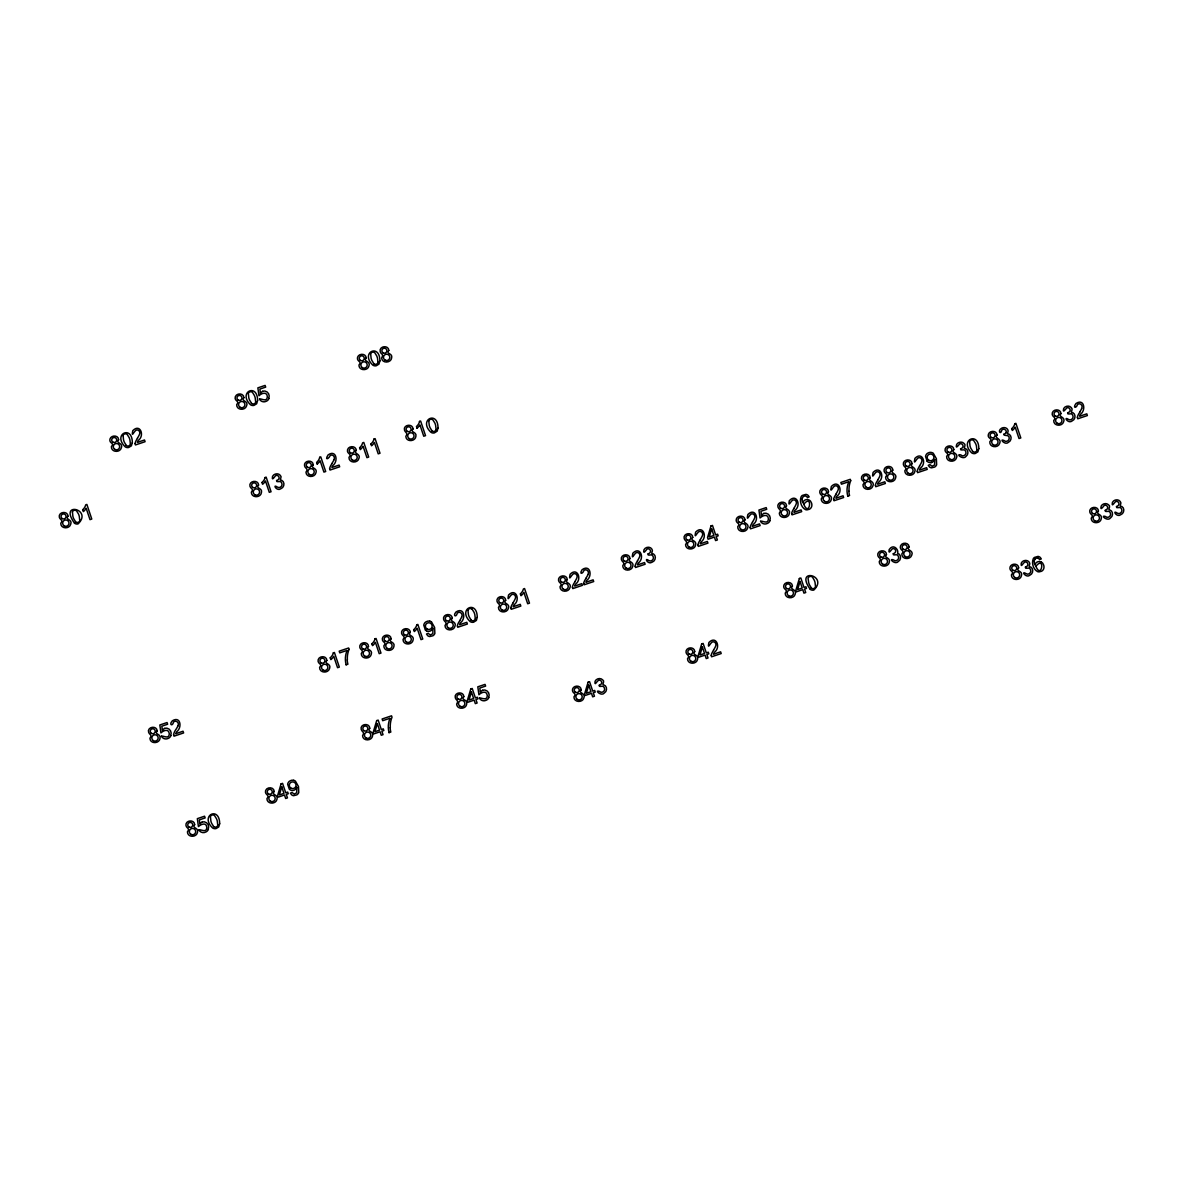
<?xml version="1.0" encoding="UTF-8"?>
<svg xmlns="http://www.w3.org/2000/svg" width="1183" height="1183" viewBox="0 0 1183 1183"><rect width="100%" height="100%" fill="white"/><g stroke="black" fill="none" stroke-linecap="round" stroke-linejoin="round"><path stroke-width="1.5" d="M72.444 512.091L72.902 516.453A27.209 27.209 0 0 0 73.627 518.568L75.623 521.807M123.091 435.655L123.55 440.002A27.209 27.209 0 0 0 124.274 442.117L126.256 445.355M248.356 393.569L248.814 397.917A27.209 27.209 0 0 0 249.539 400.031L251.535 403.27M210.426 816.758L210.885 821.12A27.209 27.209 0 0 0 211.609 823.235L213.605 826.473M370.663 353.939L371.107 358.286A27.209 27.209 0 0 0 371.846 360.401L373.828 363.639M428.793 421.089L429.252 425.436A27.209 27.209 0 0 0 429.976 427.551L431.958 430.789M467.995 610.384L468.438 614.731A27.209 27.209 0 0 0 469.178 616.846L471.159 620.084M969.587 441.717L970.045 446.065A27.179 27.179 0 0 0 970.77 448.18L972.766 451.418M79.749 520.402L79.261 516.217A28.185 28.185 0 0 0 78.536 514.102L76.555 510.864A2.662 2.662 0 0 0 72.296 512.047M130.396 443.965L129.908 439.78A28.185 28.185 0 0 0 129.184 437.666L127.187 434.427A2.662 2.662 0 0 0 122.928 435.595M255.676 401.88L255.173 397.695A28.185 28.185 0 0 0 254.449 395.58L252.467 392.342A2.662 2.662 0 0 0 248.208 393.51M217.746 825.069L217.258 820.884A28.185 28.185 0 0 0 216.519 818.784L214.537 815.545A2.662 2.662 0 0 0 210.278 816.714M377.969 362.249L377.481 358.065A28.185 28.185 0 0 0 376.756 355.95L374.76 352.711A2.662 2.662 0 0 0 370.501 353.88M436.098 429.399L435.61 425.215A28.185 28.185 0 0 0 434.886 423.1L432.889 419.861A2.662 2.662 0 0 0 428.63 421.03M475.3 618.694L474.812 614.509A28.185 28.185 0 0 0 474.087 612.395L472.091 609.156M815.516 586.561L815.028 582.376A28.185 28.185 0 0 0 814.303 580.261L812.47 577.141A2.662 2.662 0 0 0 808.048 578.191L808.669 582.598A27.209 27.209 0 0 0 809.394 584.713L811.375 587.951M976.892 450.028L976.404 445.843A28.17 28.17 0 0 0 975.679 443.729L973.698 440.49A2.662 2.662 0 0 0 969.439 441.658M177.879 725.978C179.772 723.212 176.326 719.589 173.635 721.867C172.541 726.983 168.578 724.676 172.378 720.772C180.674 715.641 182.315 727.722 176.681 731.759A7.438 7.438 0 0 0 175.883 733.623M333.917 459.832C335.528 457.466 333.148 453.828 330.338 455.351C328.356 459.566 324.541 460.379 328.075 454.923C336.238 449.082 338.722 461.414 332.719 465.629A7.438 7.438 0 0 0 331.92 467.492L339.092 465.096L339.669 466.812L330.042 470.05A3.357 3.357 0 0 1 329.835 468.823M461.636 617.068C463.514 614.302 460.083 610.665 457.392 612.942C456.268 618.029 452.35 615.796 456.135 611.862C464.446 606.731 466.072 618.827 460.438 622.85A7.438 7.438 0 0 0 459.64 624.713L466.797 622.317L467.374 624.033L457.762 627.271A3.357 3.357 0 0 1 457.555 626.044M587.951 574.583C589.696 572.054 586.901 568.402 584.091 570.236C582.539 574.509 578.945 574.42 582.11 569.674C590.287 563.833 592.742 576.165 586.753 580.38A7.438 7.438 0 0 0 585.955 582.243L593.127 579.847L593.703 581.563L584.077 584.801A3.357 3.357 0 0 1 583.87 583.574M1081.632 408.579C1083.406 405.976 1080.419 402.309 1077.639 404.305C1076.175 408.86 1072.537 408.017 1075.968 403.521C1084.205 398.035 1086.26 410.264 1080.434 414.361A7.438 7.438 0 0 0 1079.635 416.224L1086.807 413.843L1087.384 415.558L1077.772 418.782A3.357 3.357 0 0 1 1077.55 417.555M1005.816 432.934C1007.679 430.479 1003.657 427.654 1001.809 430.065C1000.744 435.625 997.195 430.538 1001.631 428.202C1003.583 427.107 1006.482 427.433 1007.65 429.518C1009.513 431.78 1005.225 434.368 1009.099 434.235C1012.101 435.98 1011.569 440.889 1008.493 442.279C1005.047 445.858 998.629 437.917 1004.175 440.594C1005.846 442.353 1009.04 440.904 1009.158 438.582C1009.986 433.806 1003.746 436.631 1003.672 434.294M259.683 398.967C261.561 398.449 267.033 402.427 267.373 396.926C267.328 391.129 261.103 393.259 258.973 395.802L257.864 387.847L265.11 385.421L265.687 387.122L259.876 389.074L260.408 393.244M161.642 736.092C163.535 735.693 169.213 739.493 169.332 733.874C168.814 727.929 162.958 730.783 160.932 732.928L159.838 724.972L167.069 722.547L167.646 724.247L161.834 726.199L162.367 730.369A5.102 5.102 0 0 1 164.614 728.58M760.758 521.141C762.636 520.757 768.329 524.542 768.447 518.923C768.107 513.052 762.059 515.818 760.048 517.977L758.939 510.036L766.185 507.596L766.747 509.296L760.95 511.248L761.482 515.433M479.633 697.94C481.466 697.793 487.47 701.179 487.307 695.53C486.716 689.852 480.949 692.602 478.923 694.776L477.814 686.82L485.045 684.395L485.621 686.096L479.81 688.048L480.342 692.218A5.102 5.102 0 0 1 482.605 690.428M199.158 829.771C201.036 829.372 206.714 833.157 206.848 827.538C206.478 821.549 200.415 824.595 198.433 826.592L197.339 818.651L204.57 816.211L205.147 817.926L199.336 819.878L199.868 824.048A5.102 5.102 0 0 1 202.13 822.244M419.462 421.414L420.616 421.03L425.525 435.64L423.736 436.231L419.906 424.86A11.697 11.697 0 0 1 417.022 428.172M319.632 457.289L320.785 456.904L325.695 471.514L323.92 472.106L320.09 460.734A11.697 11.697 0 0 1 317.207 464.047M373.946 439.026L375.1 438.642L380.009 453.252L378.22 453.858L374.39 442.472A11.697 11.697 0 0 1 371.506 445.784L370.959 444.098M265.022 477.533L266.16 477.148L271.07 491.744L269.295 492.335L265.465 480.963A11.697 11.697 0 0 1 262.582 484.276L262.034 482.59M333.266 652.868L334.419 652.484L339.329 667.094L337.554 667.7L333.724 656.314A11.697 11.697 0 0 1 330.841 659.626L330.294 657.94M374.922 638.864L376.076 638.48L380.985 653.09L379.211 653.681L375.381 642.31A11.697 11.697 0 0 1 372.497 645.622L371.95 643.936M416.712 624.816L417.865 624.432L422.775 639.042L420.985 639.633L417.17 628.247A11.697 11.697 0 0 1 414.287 631.559L413.739 629.888M1014.748 423.736L1015.901 423.337L1020.811 437.947L1019.021 438.538L1015.191 427.167A11.697 11.697 0 0 1 1012.308 430.479L1011.761 428.793M346.9 650.473L339.772 652.868L339.196 651.153L348.615 647.988L349.089 649.378M848.551 481.792L841.438 484.187L840.847 482.472L850.266 479.307L850.74 480.697M752.418 526.287L759.545 523.892L760.122 525.607L750.51 528.831A3.357 3.357 0 0 1 750.303 527.603M346.057 664.831L347.906 664.21A19.919 19.919 0 0 1 347.225 659.981M847.723 496.15L849.557 495.529A19.919 19.919 0 0 1 848.876 491.3M175.912 733.637L183.04 731.227L183.616 732.942L174.005 736.181A3.357 3.357 0 0 1 173.797 734.954M389.828 718.303L382.701 720.698L382.124 718.983L391.543 715.819L392.017 717.209A23.941 23.941 0 0 0 390.301 727.811M388.985 732.661L390.834 732.04A19.919 19.919 0 0 1 390.153 727.811M931.775 462.39L930.888 462.612M1041.262 562.102L1039.975 561.644A4.111 4.111 0 0 0 1038.659 561.6L1037.772 561.807A4.51 4.51 0 0 0 1035.983 562.945A4.111 4.111 0 0 0 1035.199 564.084L1034.888 564.927A10.425 10.425 0 0 1 1034.193 561.23M431.529 622.036L434.59 627.389L434.871 633.437A4.732 4.732 0 0 1 432.904 635.774L429.784 636.543A3.771 3.771 0 0 1 427.714 635.685L426.486 634.044L428.157 633.304L430.198 634.946L432.83 633.704L432.963 628.395M810.281 589.341C794.059 567.041 829.106 575.219 813.815 590.066A4.259 4.259 0 0 1 810.251 589.371M74.514 523.182C58.278 500.764 93.398 509.193 78.063 523.906A4.259 4.259 0 0 1 74.499 523.211M927.147 461.266L925.564 456.475A4.628 4.628 0 0 1 925.786 455.529A4.865 4.865 0 0 1 926.466 454.257A4.407 4.407 0 0 1 927.472 453.281L929.143 452.527A4.954 4.954 0 0 1 931.642 452.527A4.865 4.865 0 0 1 933.283 453.252L936.374 458.664L936.64 464.727A4.732 4.732 0 0 1 934.674 467.048L931.553 467.832A3.771 3.771 0 0 1 929.498 466.96L928.271 465.318L929.927 464.594L931.982 466.22L934.6 464.993L934.733 459.669M425.377 629.992L423.78 625.201A4.628 4.628 0 0 1 424.017 624.254A4.865 4.865 0 0 1 424.697 622.983A4.407 4.407 0 0 1 425.703 622.007L427.374 621.252A4.954 4.954 0 0 1 429.873 621.238M934.6 459.315L934.629 459.374A4.392 4.392 0 0 1 933.609 461.193A4.244 4.244 0 0 1 929.217 462.435A4.806 4.806 0 0 1 928.285 462.109A4.392 4.392 0 0 1 927.206 461.296M432.83 628.04L432.845 628.084A4.392 4.392 0 0 1 431.825 629.903A4.244 4.244 0 0 1 430.006 631.116L429.104 631.323A4.155 4.155 0 0 1 427.359 631.19A4.806 4.806 0 0 1 426.501 630.835M296.726 787.153L296.741 787.213A4.392 4.392 0 0 1 295.72 789.031A4.244 4.244 0 0 1 293.887 790.244L293 790.451A4.155 4.155 0 0 1 291.255 790.303A4.806 4.806 0 0 1 290.397 789.963A4.392 4.392 0 0 1 289.317 789.135L287.676 784.329A4.628 4.628 0 0 1 287.898 783.383A4.865 4.865 0 0 1 288.593 782.096A4.407 4.407 0 0 1 289.584 781.135L291.255 780.366A4.954 4.954 0 0 1 293.754 780.366M520.431 593.999L521.023 595.729A11.697 11.697 0 0 0 523.862 592.372L527.692 603.759L529.481 603.153L524.572 588.557L523.418 588.942A9.479 9.479 0 0 1 520.328 593.866M417.067 428.202L416.475 426.486A9.479 9.479 0 0 0 419.566 421.444M359.662 447.899L360.238 449.629A11.697 11.697 0 0 0 363.077 446.272L366.922 457.658L368.697 457.052L363.787 442.442L362.634 442.826A9.479 9.479 0 0 1 359.543 447.766M317.236 464.091L316.66 462.361A9.479 9.479 0 0 0 319.735 457.318M82.736 509.888L83.328 511.618A11.697 11.697 0 0 0 86.167 508.261L89.997 519.648L91.786 519.041L86.877 504.431L85.723 504.83A9.479 9.479 0 0 1 82.633 509.755M296.844 787.508L296.726 792.832L294.094 794.059L292.038 792.433L290.382 793.172L291.609 794.799A3.771 3.771 0 0 0 293.665 795.671L296.785 794.902A4.732 4.732 0 0 0 298.752 792.566L298.486 786.518L295.41 781.15A4.865 4.865 0 0 0 293.724 780.292M1116.397 506.516C1116.057 509.503 1120.819 505.525 1121.602 509.089C1123.022 511.662 1119.65 514.886 1117.24 513.097C1111.857 509.385 1116.678 517.903 1120.73 514.723C1124.146 513.585 1125.018 508.32 1121.824 506.442C1117.802 506.664 1122.549 503.736 1120.227 501.503C1118.379 498.768 1113.75 499.537 1112.419 502.391C1111.428 507.522 1113.735 503.381 1115.687 501.533C1117.772 500.572 1119.99 503.366 1118.541 505.141A3.948 3.948 0 0 1 1116.693 506.428M1105.099 510.302C1104.759 513.274 1109.698 509.326 1110.364 513.038C1111.783 515.862 1107.658 518.982 1105.484 516.498C1099.613 514.561 1107.569 522.073 1110.556 517.888C1113.38 516.084 1113.173 510.982 1109.831 509.962C1107.081 510.435 1111.576 506.087 1108.323 504.623C1106.238 502.745 1102.512 503.588 1101.21 506.013C1099.939 511.056 1102.512 507.596 1104.271 505.378C1106.356 504.283 1108.737 507.093 1107.244 508.941A3.948 3.948 0 0 1 1105.395 510.228M1067.584 412.808C1067.243 415.795 1072.005 411.817 1072.789 415.396C1074.223 417.954 1070.852 421.178 1068.441 419.388C1062.866 415.736 1068.175 424.372 1072.168 420.897C1075.48 419.625 1076.116 414.375 1072.892 412.675C1068.988 413 1073.972 409.658 1071.266 407.603C1069.358 405.148 1065.099 405.873 1063.694 408.505C1062.452 413.666 1064.922 409.865 1066.889 407.824C1068.974 406.863 1071.177 409.658 1069.743 411.447A3.948 3.948 0 0 1 1067.879 412.719M1025.306 567.086C1024.966 570.088 1029.728 566.11 1030.511 569.674C1031.99 572.306 1028.426 575.544 1026.045 573.592C1020.456 570.221 1026.105 578.605 1029.89 575.189C1033.143 573.918 1033.838 568.831 1030.748 567.027C1026.829 567.204 1031.487 564.232 1029.077 561.984C1027.125 559.308 1022.452 560.195 1021.254 563.152C1020.604 568.372 1022.63 563.581 1024.744 562.073C1026.8 561.23 1028.855 564.01 1027.465 565.725A3.948 3.948 0 0 1 1025.602 567.012M960.492 448.815C960.167 451.699 965.077 447.884 965.757 451.551C967.221 454.449 962.858 457.57 960.773 454.893C954.977 453.444 963.361 460.557 966.141 456.239C968.847 454.331 968.448 449.289 965.062 448.431C962.592 448.801 966.822 444.897 963.997 443.403C962.06 441.244 958.141 441.939 956.707 444.35C955.169 449.392 957.846 446.257 959.664 443.891C961.749 442.797 964.13 445.607 962.637 447.455A3.948 3.948 0 0 1 960.788 448.741M893.135 553.733C892.795 556.72 897.557 552.742 898.341 556.321C899.923 559.145 895.753 562.457 893.52 559.914C887.812 557.829 895.265 565.43 898.385 561.452C901.52 559.722 901.269 554.088 897.557 553.304C899.08 550.139 893.579 542.967 889.158 549.607C888.196 554.768 890.518 550.627 892.426 548.749C894.511 547.788 896.729 550.583 895.28 552.372A3.948 3.948 0 0 1 893.431 553.644M647.929 553.91C647.574 556.942 652.173 552.949 653.06 556.365C654.598 558.864 651.404 562.236 648.89 560.579C643.641 556.616 647.752 565.104 652.01 562.221C655.53 561.245 656.639 555.966 653.489 553.925C649.437 553.984 653.726 551.722 651.966 549.237C650.325 546.162 645.327 546.797 643.951 549.799C642.931 554.812 645.341 551.027 647.101 548.986C649.127 547.921 651.478 550.553 650.162 552.431A3.948 3.948 0 0 1 648.225 553.836M599.13 685.253C598.79 688.24 603.552 684.262 604.336 687.841C605.933 690.665 601.748 693.977 599.515 691.434C593.792 689.364 601.275 696.935 604.38 692.972C607.456 691.256 607.293 685.785 603.7 684.853C601.289 685.223 605.445 681.186 602.546 679.752C600.417 677.548 596.217 678.539 595.064 681.319C594.398 686.51 596.454 681.748 598.554 680.24C600.624 679.397 602.679 682.162 601.275 683.892A3.948 3.948 0 0 1 599.426 685.164M276.526 480.505C276.216 483.374 281.125 479.559 281.791 483.226C283.062 485.784 279.735 488.83 277.384 487.085C272.001 483.374 276.807 491.891 280.874 488.712C284.408 487.559 285.177 481.954 281.687 480.298C278.035 480.697 282.9 477.222 280.208 475.285C278.256 472.786 273.85 473.614 272.548 476.379C271.543 481.392 273.953 477.607 275.698 475.566C277.739 474.501 280.075 477.148 278.759 479.026A3.948 3.948 0 0 1 276.822 480.416M1041.321 562.073A4.51 4.51 0 0 1 1042.741 563.241L1043.657 565.075A5.915 5.915 0 0 1 1043.864 568.151L1043.687 568.786A4.451 4.451 0 0 1 1041.395 571.315L1039.132 571.862A4.614 4.614 0 0 1 1037.58 571.626C1033.262 569.437 1031.354 562.901 1033.336 558.583A4.466 4.466 0 0 1 1034.43 557.444L1037.979 556.409A3.889 3.889 0 0 1 1040.345 557.533L1041.291 558.908L1039.561 559.633A3.741 3.741 0 0 0 1038.408 558.302M1034.312 561.23A4.362 4.362 0 0 1 1035.021 559.041M1035.066 559.071A2.632 2.632 0 0 1 1038.378 558.346M177.908 725.992A28.392 28.392 0 0 1 175.883 729.527A13.457 13.457 0 0 0 173.517 734.894M161.391 736.225A5.043 5.043 0 0 0 168.267 738.369A4.909 4.909 0 0 0 170.944 735.545M164.541 728.284A5.205 5.205 0 0 1 170.707 735.442M217.894 825.113A2.765 2.765 0 0 1 213.502 826.592M198.892 829.904A5.043 5.043 0 0 0 205.783 832.033A4.909 4.909 0 0 0 208.445 829.209M202.042 821.963A5.205 5.205 0 0 1 208.223 829.106M389.074 732.647A21.619 21.619 0 0 1 390.02 718.392M479.366 698.074A5.043 5.043 0 0 0 486.257 700.218A4.909 4.909 0 0 0 488.919 697.393M482.516 690.133A5.205 5.205 0 0 1 488.697 697.29M711.382 655.559A3.357 3.357 0 0 0 711.589 656.787L721.201 653.548L720.624 651.833L713.497 654.229A7.438 7.438 0 0 1 714.281 652.365C721.142 647.722 716.366 634.872 708.913 642.473C707.33 650.31 709.874 643.419 712.343 641.925C715.079 640.92 716.928 644.41 715.464 646.569A28.392 28.392 0 0 1 713.467 650.132M711.101 655.486A13.457 13.457 0 0 1 713.645 650.266M815.664 586.605A2.765 2.765 0 0 1 811.287 588.084M1081.661 408.593A28.377 28.377 0 0 1 1079.65 412.142M1077.284 417.495A13.442 13.442 0 0 1 1079.813 412.276M1014.851 423.751A9.464 9.464 0 0 1 1011.657 428.66M1005.831 432.948A3.948 3.948 0 0 1 1003.968 434.22M977.054 450.058A2.765 2.765 0 0 1 972.663 451.536M917.387 471.425A3.357 3.357 0 0 0 917.594 472.653L927.221 469.414L926.644 467.699L919.502 470.109A7.438 7.438 0 0 1 920.285 468.231C927.132 463.588 922.37 450.738 914.917 458.353C913.335 466.191 915.893 459.285 918.363 457.791C921.099 456.786 922.932 460.276 921.468 462.449A28.392 28.392 0 0 1 919.472 465.998M917.106 471.366A13.457 13.457 0 0 1 919.649 466.132M875.553 485.488A3.357 3.357 0 0 0 875.76 486.716L885.372 483.492L884.795 481.777L877.668 484.172A7.438 7.438 0 0 1 878.451 482.309C885.298 477.666 880.536 464.801 873.084 472.416C871.501 480.268 874.045 473.348 876.514 471.854C879.25 470.849 881.098 474.339 879.634 476.512A28.392 28.392 0 0 1 877.638 480.076M875.272 485.429A13.457 13.457 0 0 1 877.816 480.209M849.039 491.3A23.941 23.941 0 0 1 850.695 480.682M847.797 496.135A21.619 21.619 0 0 1 848.743 481.88M833.823 499.522A3.357 3.357 0 0 0 834.03 500.749L843.642 497.525L843.065 495.795L835.937 498.206A7.438 7.438 0 0 1 836.721 496.342C843.583 491.684 838.836 478.819 831.353 486.45C829.771 494.287 832.329 487.381 834.784 485.888C837.534 484.882 839.353 488.372 837.904 490.546A28.392 28.392 0 0 1 835.908 494.095M833.542 499.463A13.457 13.457 0 0 1 836.085 494.228M802.074 499.211A10.425 10.425 0 0 0 802.858 502.879L803.08 502.065A4.111 4.111 0 0 1 803.863 500.927A4.51 4.51 0 0 1 805.653 499.788L806.555 499.581A4.111 4.111 0 0 1 807.856 499.625L809.142 500.084A4.584 4.584 0 0 1 810.592 501.267L811.538 503.056A5.915 5.915 0 0 1 811.76 506.147L811.568 506.782A4.451 4.451 0 0 1 809.276 509.296L807.028 509.858A4.614 4.614 0 0 1 805.46 509.607C801.142 507.418 799.25 500.882 801.231 496.564A4.466 4.466 0 0 1 802.325 495.426L805.86 494.39A3.889 3.889 0 0 1 808.226 495.514L809.172 496.875L807.457 497.614A3.741 3.741 0 0 0 806.288 496.283A2.632 2.632 0 0 0 802.946 497.052A4.362 4.362 0 0 0 802.192 499.211M791.856 513.629A3.357 3.357 0 0 0 792.078 514.856L801.69 511.633L801.113 509.917L793.97 512.313A7.438 7.438 0 0 1 794.754 510.45C801.778 505.703 796.543 492.764 789.283 500.734C788.07 507.818 790.377 501.592 792.832 499.995C795.567 498.989 797.416 502.479 795.937 504.653A28.392 28.392 0 0 1 793.956 508.217M791.59 513.57A13.457 13.457 0 0 1 794.118 508.335M760.506 521.289A5.043 5.043 0 0 0 767.383 523.418A4.909 4.909 0 0 0 770.059 520.594M763.656 513.333A5.205 5.205 0 0 1 769.822 520.49M761.497 515.433A5.102 5.102 0 0 1 763.73 513.629M752.388 526.272A7.438 7.438 0 0 1 753.201 524.424C760.048 519.766 755.286 506.916 747.833 514.531C746.266 522.383 748.809 515.463 751.264 513.969C754 512.964 755.848 516.453 754.384 518.627A28.392 28.392 0 0 1 752.388 522.191M750.022 527.544A13.457 13.457 0 0 1 752.565 522.309M698.103 545.156A3.357 3.357 0 0 0 698.325 546.383L707.937 543.145L707.36 541.43L700.218 543.84A7.438 7.438 0 0 1 701.016 541.962C707.848 537.319 703.116 524.453 695.648 532.084C694.066 539.936 696.61 533.015 699.079 531.522C701.815 530.516 703.648 534.006 702.184 536.18A28.392 28.392 0 0 1 700.203 539.729M697.837 545.097A13.457 13.457 0 0 1 700.366 539.862M635.301 566.273A3.357 3.357 0 0 0 635.522 567.485L645.119 564.261L644.543 562.546L637.415 564.942A7.438 7.438 0 0 1 638.199 563.078C645.046 558.435 640.299 545.585 632.831 553.2C631.249 561.023 633.807 554.132 636.277 552.638C639.012 551.633 640.831 555.123 639.382 557.282A28.377 28.377 0 0 1 637.4 560.846M635.034 566.199A13.442 13.442 0 0 1 637.563 560.979M587.981 574.598A28.392 28.392 0 0 1 585.969 578.147M583.589 583.5A13.457 13.457 0 0 1 586.132 578.28M572.572 587.374A3.357 3.357 0 0 0 572.779 588.602L582.391 585.363L581.814 583.648L574.687 586.043A7.438 7.438 0 0 1 575.47 584.18C582.332 579.537 577.541 566.701 570.102 574.287C568.505 582.095 571.064 575.234 573.533 573.725C576.269 572.735 578.117 576.225 576.653 578.383A28.392 28.392 0 0 1 574.657 581.947M572.291 587.3A13.457 13.457 0 0 1 574.834 582.08M511.012 608.077A3.357 3.357 0 0 0 511.219 609.304L520.831 606.066L520.254 604.35L513.126 606.746A7.438 7.438 0 0 1 513.91 604.883C520.771 600.225 515.965 587.389 508.542 594.99C506.96 602.812 509.503 595.936 511.973 594.428C514.709 593.422 516.557 596.927 515.093 599.086A28.392 28.392 0 0 1 513.097 602.65M510.731 608.003A13.457 13.457 0 0 1 513.274 602.783M475.448 618.739A2.765 2.765 0 0 1 471.056 620.217M467.832 610.324A2.662 2.662 0 0 1 472.091 609.156M461.666 617.082A28.392 28.392 0 0 1 459.64 620.617M457.274 625.984A13.457 13.457 0 0 1 459.817 620.75M429.828 621.164A4.865 4.865 0 0 1 431.499 621.977M426.531 630.835A4.392 4.392 0 0 1 425.436 630.021M416.815 624.846A9.479 9.479 0 0 1 413.621 629.74M375.026 638.894A9.479 9.479 0 0 1 371.832 643.789M347.373 659.981A23.941 23.941 0 0 1 349.044 649.363M346.146 664.802A21.619 21.619 0 0 1 347.092 650.561M333.369 652.898A9.479 9.479 0 0 1 330.175 657.807M265.125 477.562A9.464 9.464 0 0 1 261.931 482.457M333.946 459.862A28.392 28.392 0 0 1 331.935 463.396M329.554 468.764A13.457 13.457 0 0 1 332.098 463.529M374.05 439.056A9.479 9.479 0 0 1 370.856 443.965M436.246 429.429A2.765 2.765 0 0 1 431.869 430.923M378.116 362.279A2.765 2.765 0 0 1 373.724 363.772M259.432 399.1A5.043 5.043 0 0 0 266.308 401.244A4.909 4.909 0 0 0 268.985 398.42M262.582 391.159A5.205 5.205 0 0 1 268.748 398.316M260.423 393.259A5.102 5.102 0 0 1 262.656 391.455M255.824 401.924A2.765 2.765 0 0 1 251.432 403.403M135.261 443.714A3.357 3.357 0 0 0 135.468 444.941L145.08 441.703L144.503 439.987L137.376 442.383A7.438 7.438 0 0 1 138.16 440.52C144.991 435.876 140.274 423.011 132.792 430.642C131.209 438.479 133.753 431.573 136.222 430.08C138.958 429.074 140.807 432.564 139.343 434.723A28.392 28.392 0 0 1 137.346 438.287M134.98 443.64A13.457 13.457 0 0 1 137.524 438.42M130.544 443.995A2.765 2.765 0 0 1 126.167 445.488M79.912 520.446A2.765 2.765 0 0 1 75.52 521.925M803.775 504.269C809.645 518.361 813.12 492.69 803.775 504.269M1035.894 566.273C1041.602 580.365 1045.506 554.738 1035.894 566.273M132.333 442.605L131.372 445.858L128.696 447.47A4.259 4.259 0 0 1 125.132 446.76C112.296 434.324 132.274 424.534 132.333 442.605M219.668 823.723L218.722 826.976L216.045 828.573A4.259 4.259 0 0 1 212.482 827.878C199.646 815.442 219.609 805.653 219.668 823.723M257.598 400.519L256.652 403.773L253.975 405.385A4.259 4.259 0 0 1 250.412 404.69C237.576 392.253 257.539 382.464 257.598 400.519M379.906 360.889L378.944 364.142L376.268 365.754A4.259 4.259 0 0 1 372.704 365.044C359.869 352.608 379.832 342.819 379.906 360.889M438.035 428.039L437.178 431.159L434.398 432.904A4.259 4.259 0 0 1 430.834 432.194C417.998 419.758 437.976 409.969 438.035 428.039M477.237 617.334L476.379 620.454L473.599 622.199A4.259 4.259 0 0 1 470.035 621.504C457.2 609.068 477.163 599.278 477.237 617.334M978.829 448.668L977.868 451.921L975.206 453.518A4.259 4.259 0 0 1 971.642 452.823C958.807 440.401 978.77 430.612 978.829 448.668M67.978 516.202C64.562 519.766 72.828 519.16 70.699 524.246C69.413 529.289 60.717 528.949 60.762 523.344C64.207 519.16 58.366 520.224 59.357 515.359C60.658 511.263 67.963 511.5 67.978 516.202M118.611 439.751C115.195 443.388 123.461 442.664 121.346 447.81C120.015 453.03 110.98 452.364 111.409 446.568C115.032 442.738 108.88 443.758 109.945 439.1C111.054 434.856 118.596 434.96 118.611 439.751M157.147 730.99C153.864 734.702 161.213 733.519 160.016 738.384C159.454 743.841 150.093 744.151 149.945 738.31C153.08 734.007 148.186 735.249 148.422 730.532C149.354 726.125 157.132 726.096 157.147 730.99M194.663 824.669C191.439 828.248 199.276 827.627 197.443 832.492C196.378 837.712 187.402 837.549 187.432 831.812C190.862 827.656 185.051 828.677 186.042 823.826C187.343 819.73 194.633 819.967 194.663 824.669M243.89 397.665C240.415 401.185 249.007 400.8 246.552 405.932C245.029 410.885 236.437 410.235 236.674 404.66C240.282 400.667 233.85 401.466 235.343 396.645C236.807 392.712 243.875 393.067 243.89 397.665M258.574 485.089C255.232 488.786 262.907 487.736 261.413 492.705C260.585 498.087 251.328 498.073 251.358 492.232C254.729 488.076 249.184 489.23 249.909 484.453C251.018 480.194 258.559 480.298 258.574 485.089M274.16 791.516C270.863 795.109 278.7 794.311 276.955 799.338C275.89 804.558 266.9 804.366 266.944 798.658C270.449 794.488 264.297 795.39 265.628 790.495C267.077 786.562 274.145 786.902 274.16 791.516M313.199 464.86C309.872 468.512 317.754 467.64 315.979 472.697C314.929 477.828 306.131 477.784 305.983 472.18C309.236 467.699 303.706 469.03 304.578 464.032C305.879 459.936 313.184 460.157 313.199 464.86M326.833 660.439C323.403 664.047 331.684 663.382 329.554 668.499C328.253 673.63 319.38 673.127 319.602 667.434C323.166 663.426 317.014 664.417 318.212 659.611C319.514 655.515 326.819 655.737 326.833 660.439M356.201 450.398C353.007 453.947 361.022 453.503 358.922 458.457C357.621 463.588 348.748 463.085 348.97 457.392C352.549 453.4 346.382 454.331 347.58 449.57C348.881 445.473 356.172 445.695 356.201 450.398M366.183 358.035C362.752 361.687 370.811 360.815 368.978 365.872C367.883 371.181 358.73 370.826 358.967 365.015C362.53 361.007 356.379 362.013 357.577 357.207C358.863 353.111 366.168 353.333 366.183 358.035M368.49 646.436C365.118 650.058 373.059 649.23 371.27 654.273C370.205 659.493 361.229 659.301 361.273 653.578C364.689 649.437 358.848 650.399 359.869 645.607C361.17 641.511 368.46 641.733 368.49 646.436M369.761 728.27C366.464 731.937 374.065 730.931 372.586 735.885C371.787 741.09 362.9 741.371 362.56 735.752C365.651 731.138 360.46 732.469 361.14 727.441C362.442 723.345 369.732 723.567 369.761 728.27M388.793 350.434C385.466 354.146 392.889 352.963 391.662 357.828C391.115 363.092 382.139 363.699 381.621 358.079C384.697 352.785 379.418 355.137 380.187 349.606C381.473 345.51 388.778 345.732 388.793 350.434M391.085 638.835C387.758 642.532 395.418 641.482 393.924 646.45C393.081 651.937 383.632 651.759 383.869 645.814C387.314 641.822 381.739 642.99 382.36 638.376C383.292 633.97 391.07 633.94 391.085 638.835M413.015 428.985C409.688 432.697 417.111 431.514 415.884 436.379C415.322 441.732 406.168 442.205 405.828 436.468C408.934 432.002 403.728 433.082 404.409 428.157C405.695 424.061 413 424.283 413.015 428.985M410.264 632.387C406.967 636.055 414.582 635.034 413.104 640.003C412.276 645.386 403.019 645.371 403.048 639.53C406.464 635.389 400.638 636.35 401.658 631.559C402.959 627.463 410.25 627.685 410.264 632.387M452.217 618.28C448.889 621.933 456.771 621.06 454.997 626.118C453.961 631.249 445.148 631.204 445 625.6C448.268 621.267 442.767 622.362 443.61 617.452C444.897 613.356 452.202 613.578 452.217 618.28M463.825 696.639C460.512 700.351 467.921 699.168 466.694 704.033C466.146 709.401 456.978 709.859 456.638 704.122C459.773 699.656 454.538 700.75 455.218 695.811C456.505 691.715 463.81 691.937 463.825 696.639M505.673 600.313C502.257 603.833 510.524 603.3 508.394 608.358C507.108 613.4 498.413 613.06 498.457 607.456C501.829 603.3 496.091 604.336 497.067 599.47C498.354 595.374 505.659 595.611 505.673 600.313M567.234 579.611C563.818 583.13 572.084 582.598 569.955 587.655C568.668 592.698 559.973 592.358 560.017 586.753C563.463 582.568 557.622 583.633 558.613 578.783C559.914 574.672 567.219 574.908 567.234 579.611M581.178 689.852C577.703 693.43 586.043 692.78 583.899 697.896C582.598 703.027 573.725 702.51 573.962 696.831C577.496 692.824 571.404 693.8 572.572 689.009C573.859 684.913 581.149 685.149 581.178 689.852M629.962 558.509C626.739 562.117 634.591 561.437 632.757 566.332C631.707 571.463 622.909 571.433 622.761 565.814C626.029 561.511 620.557 562.546 621.371 557.681C622.657 553.585 629.947 553.807 629.962 558.509M692.765 537.393C689.364 541.089 697.142 540.039 695.604 545.008C694.791 550.302 685.711 550.435 685.563 544.712C688.772 540.409 683.582 541.548 684.099 536.757C685.208 532.498 692.75 532.601 692.765 537.393M694.732 651.596C691.404 655.249 699.301 654.376 697.526 659.434C696.462 664.654 687.486 664.462 687.515 658.739C690.946 654.598 685.149 655.559 686.125 650.768C687.412 646.672 694.717 646.894 694.732 651.596M744.965 519.855C741.519 523.374 750.052 522.96 747.626 528.121C746.074 533.149 737.32 532.335 737.748 526.672C741.386 522.842 735.027 523.773 736.344 519.012C737.645 514.916 744.95 515.152 744.965 519.855M786.518 505.88C783.309 509.503 790.909 508.675 789.357 513.481C788.543 518.775 779.464 518.908 779.316 513.185C782.569 508.897 777.29 509.991 777.852 505.23C778.961 500.971 786.503 501.074 786.518 505.88M792.433 586.147C788.957 589.74 797.312 589.09 795.168 594.206C793.852 599.337 784.98 598.835 785.216 593.141C788.854 589.119 782.392 589.992 783.9 585.127C785.349 581.193 792.418 581.548 792.433 586.147M828.484 491.758C825.261 495.352 833.098 494.716 831.265 499.596C830.2 504.816 821.224 504.638 821.268 498.915C824.684 494.745 818.873 495.766 819.878 490.93C821.165 486.834 828.47 487.056 828.484 491.758M870.215 477.74C866.991 481.23 875.287 481.008 872.862 486.006C871.353 490.96 862.762 490.294 862.984 484.719C866.651 480.712 860.204 481.585 861.668 476.719C863.132 472.786 870.2 473.126 870.215 477.74M886.466 554.531C883.124 558.184 890.799 557.178 889.305 562.132C888.477 567.529 879.22 567.5 879.25 561.674C882.651 557.504 877.047 558.613 877.801 553.881C878.925 549.622 886.451 549.725 886.466 554.531M892.81 470.139C889.631 473.658 897.646 473.244 895.546 478.183C894.244 483.315 885.357 482.827 885.594 477.119C889.128 473.111 883.036 474.102 884.204 469.296C885.49 465.2 892.795 465.437 892.81 470.139M909.062 546.93C905.601 550.465 914.163 550.036 911.723 555.197C910.2 560.136 901.623 559.485 901.845 553.91C905.468 549.932 899.065 550.746 900.529 545.91C901.978 541.977 909.047 542.332 909.062 546.93M912.049 463.662C908.869 467.196 916.869 466.782 914.784 471.721C913.483 476.764 904.788 476.409 904.832 470.819C908.248 466.649 902.452 467.669 903.442 462.834C904.729 458.738 912.034 458.96 912.049 463.662M953.823 449.614C950.393 453.148 958.91 452.719 956.485 457.88C954.947 462.908 946.193 462.095 946.622 456.431C950.26 452.601 943.901 453.533 945.217 448.786C946.518 444.69 953.809 444.912 953.823 449.614M997.003 435.093C993.705 438.523 1002.252 438.405 999.591 443.581C997.816 448.505 989.21 447.366 989.816 441.747C993.587 438.094 986.903 438.937 988.411 434.265C989.698 430.168 996.988 430.39 997.003 435.093M1018.652 567.884C1015.191 571.552 1023.28 570.65 1021.432 575.707C1020.352 581.016 1011.199 580.676 1011.435 574.864C1014.999 570.871 1008.848 571.847 1010.045 567.056C1011.332 562.96 1018.637 563.182 1018.652 567.884M1060.929 413.606C1057.528 417.111 1065.987 416.727 1063.591 421.873C1062.068 426.812 1053.491 426.146 1053.713 420.586C1057.218 416.579 1051.155 417.569 1052.323 412.763C1053.609 408.682 1060.914 408.904 1060.929 413.606M1098.43 511.1C1095.103 514.723 1103 513.895 1101.225 518.938C1100.16 524.143 1091.184 523.965 1091.229 518.243C1094.615 514.102 1088.892 515.108 1089.824 510.272C1091.125 506.176 1098.415 506.413 1098.43 511.1M281.746 786.813L279.395 794.902L283.95 793.379L281.746 786.813M377.333 723.582L374.981 731.671L379.536 730.148L377.333 723.582M471.411 691.951L469.06 700.04L473.614 698.502L471.411 691.951M588.75 685.149L586.398 693.238L590.953 691.715L588.75 685.149M711.648 528.905L709.297 536.993L713.852 535.455L711.648 528.905M702.318 646.909L699.966 654.998L704.521 653.46L702.318 646.909M800.004 581.459L797.667 589.548L802.222 588.01L800.004 581.459M281.096 783.841L277.635 795.494L278.182 797.135L284.497 795.006L285.665 798.495L287.454 797.889L286.286 794.414L288.253 793.749L287.691 792.107L285.724 792.773L282.56 783.353L281.096 783.841M376.697 720.61L373.222 732.262L373.784 733.904L380.083 731.774L381.266 735.264L383.041 734.658L381.872 731.183L383.839 730.517L383.292 728.876L381.325 729.541L378.161 720.107L376.697 720.61M470.775 688.964L467.3 700.632L467.847 702.273L474.161 700.144L475.329 703.634L477.119 703.027L475.95 699.552L477.917 698.887L477.37 697.245L475.403 697.911L472.224 688.476L470.775 688.964M588.114 682.177L584.639 693.829L585.186 695.471L591.5 693.342L592.668 696.831L594.457 696.225L593.289 692.75L595.241 692.085L594.694 690.443L592.727 691.109L589.563 681.689L588.114 682.177M711.013 525.917L707.538 537.585L708.099 539.226L714.414 537.097L715.582 540.587L717.371 539.98L716.188 536.505L718.155 535.84L717.608 534.198L715.641 534.864L712.477 525.429L711.013 525.917M701.682 643.922L698.207 655.589L698.754 657.216L705.068 655.101L706.236 658.576L708.025 657.985L706.857 654.495L708.824 653.844L708.277 652.203L706.31 652.868L703.131 643.434L701.682 643.922M799.368 578.472L795.908 590.14L796.455 591.781L802.769 589.652L803.937 593.141L805.727 592.535L804.558 589.06L806.51 588.395L805.963 586.753L803.996 587.419L800.832 577.984L799.368 578.472M1014.822 577.496A3.165 3.165 0 0 0 1019.672 574.938A3.165 3.165 0 0 0 1015.029 572.01A3.165 3.165 0 0 0 1014.822 577.496M1012.959 570.28A2.484 2.484 0 0 0 1016.729 568.195A2.484 2.484 0 0 0 1013.047 565.962A2.484 2.484 0 0 0 1012.959 570.28M153.317 740.617A3.165 3.165 0 0 0 158.167 738.044A3.165 3.165 0 0 0 153.524 735.131A3.165 3.165 0 0 0 153.317 740.617M151.454 733.386A2.484 2.484 0 0 0 155.224 731.301A2.484 2.484 0 0 0 151.542 729.068A2.484 2.484 0 0 0 151.454 733.386M190.818 834.281A3.165 3.165 0 0 0 195.683 831.723A3.165 3.165 0 0 0 191.025 828.795A3.165 3.165 0 0 0 190.818 834.281M188.955 827.05A2.484 2.484 0 0 0 192.74 824.98A2.484 2.484 0 0 0 189.043 822.747A2.484 2.484 0 0 0 188.955 827.05M290.855 788.1A3.372 3.372 0 0 0 296.031 785.394A3.372 3.372 0 0 0 291.107 782.259A3.372 3.372 0 0 0 290.855 788.1M270.33 801.128A3.165 3.165 0 0 0 275.181 798.555A3.165 3.165 0 0 0 270.537 795.641A3.165 3.165 0 0 0 270.33 801.128M268.467 793.897A2.484 2.484 0 0 0 272.238 791.811A2.484 2.484 0 0 0 268.556 789.579A2.484 2.484 0 0 0 268.467 793.897M365.931 737.896A3.165 3.165 0 0 0 370.782 735.323A3.165 3.165 0 0 0 366.139 732.41A3.165 3.165 0 0 0 365.931 737.896M364.053 730.665A2.484 2.484 0 0 0 367.839 728.58A2.484 2.484 0 0 0 364.142 726.347A2.484 2.484 0 0 0 364.053 730.665M459.995 706.251A3.165 3.165 0 0 0 464.86 703.693A3.165 3.165 0 0 0 460.202 700.765A3.165 3.165 0 0 0 459.995 706.251M458.132 699.035A2.484 2.484 0 0 0 461.917 696.95A2.484 2.484 0 0 0 458.22 694.717A2.484 2.484 0 0 0 458.132 699.035M577.348 699.449A3.165 3.165 0 0 0 582.199 696.891A3.165 3.165 0 0 0 577.555 693.977A3.165 3.165 0 0 0 577.348 699.449M575.485 692.232A2.484 2.484 0 0 0 579.256 690.147A2.484 2.484 0 0 0 575.559 687.914A2.484 2.484 0 0 0 575.485 692.232M690.902 661.208A3.165 3.165 0 0 0 695.767 658.65A3.165 3.165 0 0 0 691.109 655.722A3.165 3.165 0 0 0 690.902 661.208M689.038 653.977A2.484 2.484 0 0 0 692.824 651.907A2.484 2.484 0 0 0 689.127 649.674A2.484 2.484 0 0 0 689.038 653.977M788.603 595.759A3.165 3.165 0 0 0 793.453 593.201A3.165 3.165 0 0 0 788.81 590.273A3.165 3.165 0 0 0 788.603 595.759M786.739 588.543A2.484 2.484 0 0 0 790.51 586.457A2.484 2.484 0 0 0 786.828 584.225A2.484 2.484 0 0 0 786.739 588.543M905.232 556.542A3.165 3.165 0 0 0 910.082 553.984A3.165 3.165 0 0 0 905.439 551.056A3.165 3.165 0 0 0 905.232 556.542M903.368 549.311A2.484 2.484 0 0 0 907.139 547.241A2.484 2.484 0 0 0 903.457 545.008A2.484 2.484 0 0 0 903.368 549.311M882.636 564.143A3.165 3.165 0 0 0 887.487 561.57A3.165 3.165 0 0 0 882.843 558.657A3.165 3.165 0 0 0 882.636 564.143M880.773 556.912A2.484 2.484 0 0 0 884.559 554.827A2.484 2.484 0 0 0 880.862 552.609A2.484 2.484 0 0 0 880.773 556.912M1094.6 520.712A3.165 3.165 0 0 0 1099.465 518.154A3.165 3.165 0 0 0 1094.807 515.226A3.165 3.165 0 0 0 1094.6 520.712M1092.737 513.496A2.484 2.484 0 0 0 1096.523 511.411A2.484 2.484 0 0 0 1092.826 509.178A2.484 2.484 0 0 0 1092.737 513.496M1057.099 423.218A3.165 3.165 0 0 0 1061.95 420.645A3.165 3.165 0 0 0 1057.306 417.732A3.165 3.165 0 0 0 1057.099 423.218M1055.236 415.987A2.484 2.484 0 0 0 1059.007 413.902A2.484 2.484 0 0 0 1055.325 411.684A2.484 2.484 0 0 0 1055.236 415.987M993.188 444.704A3.165 3.165 0 0 0 998.038 442.146A3.165 3.165 0 0 0 993.395 439.218A3.165 3.165 0 0 0 993.188 444.704M991.31 437.488A2.484 2.484 0 0 0 995.095 435.403A2.484 2.484 0 0 0 991.398 433.17A2.484 2.484 0 0 0 991.31 437.488M949.993 459.226A3.165 3.165 0 0 0 954.844 456.668A3.165 3.165 0 0 0 950.2 453.74A3.165 3.165 0 0 0 949.993 459.226M948.13 451.995A2.484 2.484 0 0 0 951.916 449.924A2.484 2.484 0 0 0 948.219 447.692A2.484 2.484 0 0 0 948.13 451.995M928.729 460.246A3.372 3.372 0 0 0 933.919 457.555A3.372 3.372 0 0 0 928.98 454.405A3.372 3.372 0 0 0 928.729 460.246M908.219 473.274A3.165 3.165 0 0 0 913.069 470.716A3.165 3.165 0 0 0 908.426 467.788A3.165 3.165 0 0 0 908.219 473.274M906.355 466.058A2.484 2.484 0 0 0 910.126 463.973A2.484 2.484 0 0 0 906.429 461.74A2.484 2.484 0 0 0 906.355 466.058M888.98 479.751A3.165 3.165 0 0 0 893.845 477.178A3.165 3.165 0 0 0 889.187 474.265A3.165 3.165 0 0 0 888.98 479.751M887.117 472.52A2.484 2.484 0 0 0 890.903 470.435A2.484 2.484 0 0 0 887.206 468.202A2.484 2.484 0 0 0 887.117 472.52M866.385 487.352A3.165 3.165 0 0 0 871.235 484.779A3.165 3.165 0 0 0 866.577 481.865A3.165 3.165 0 0 0 866.385 487.352M864.507 480.121A2.484 2.484 0 0 0 868.292 478.036A2.484 2.484 0 0 0 864.596 475.803A2.484 2.484 0 0 0 864.507 480.121M824.655 501.385A3.165 3.165 0 0 0 829.505 498.812A3.165 3.165 0 0 0 824.862 495.899A3.165 3.165 0 0 0 824.655 501.385M822.776 494.154A2.484 2.484 0 0 0 826.562 492.069A2.484 2.484 0 0 0 822.865 489.836A2.484 2.484 0 0 0 822.776 494.154M782.688 515.492A3.165 3.165 0 0 0 787.553 512.919A3.165 3.165 0 0 0 782.895 510.006A3.165 3.165 0 0 0 782.688 515.492M780.824 508.261A2.484 2.484 0 0 0 784.61 506.176A2.484 2.484 0 0 0 780.913 503.943A2.484 2.484 0 0 0 780.824 508.261M741.135 529.466A3.165 3.165 0 0 0 745.985 526.893A3.165 3.165 0 0 0 741.342 523.98A3.165 3.165 0 0 0 741.135 529.466M739.257 522.235A2.484 2.484 0 0 0 743.042 520.15A2.484 2.484 0 0 0 739.345 517.917A2.484 2.484 0 0 0 739.257 522.235M688.935 547.019A3.165 3.165 0 0 0 693.8 544.446A3.165 3.165 0 0 0 689.142 541.533A3.165 3.165 0 0 0 688.935 547.019M687.072 539.788A2.484 2.484 0 0 0 690.857 537.703A2.484 2.484 0 0 0 687.16 535.47A2.484 2.484 0 0 0 687.072 539.788M626.147 568.121A3.165 3.165 0 0 0 630.997 565.563A3.165 3.165 0 0 0 626.354 562.635A3.165 3.165 0 0 0 626.147 568.121M624.269 560.905A2.484 2.484 0 0 0 628.055 558.82A2.484 2.484 0 0 0 624.358 556.587A2.484 2.484 0 0 0 624.269 560.905M563.404 589.223A3.165 3.165 0 0 0 568.254 586.664A3.165 3.165 0 0 0 563.611 583.737A3.165 3.165 0 0 0 563.404 589.223M561.526 581.992A2.484 2.484 0 0 0 565.311 579.921A2.484 2.484 0 0 0 561.614 577.688A2.484 2.484 0 0 0 561.526 581.992M501.843 609.925A3.165 3.165 0 0 0 506.694 607.367A3.165 3.165 0 0 0 502.05 604.439A3.165 3.165 0 0 0 501.843 609.925M499.965 602.694A2.484 2.484 0 0 0 503.751 600.609A2.484 2.484 0 0 0 500.054 598.391A2.484 2.484 0 0 0 499.965 602.694M448.387 627.892A3.165 3.165 0 0 0 453.237 625.334A3.165 3.165 0 0 0 448.594 622.406A3.165 3.165 0 0 0 448.387 627.892M446.509 620.676A2.484 2.484 0 0 0 450.294 618.591A2.484 2.484 0 0 0 446.597 616.358A2.484 2.484 0 0 0 446.509 620.676M426.959 628.972A3.372 3.372 0 0 0 432.135 626.265A3.372 3.372 0 0 0 427.211 623.13A3.372 3.372 0 0 0 426.959 628.972M406.434 641.999A3.165 3.165 0 0 0 411.3 639.441A3.165 3.165 0 0 0 406.641 636.513A3.165 3.165 0 0 0 406.434 641.999M404.571 634.768A2.484 2.484 0 0 0 408.357 632.698A2.484 2.484 0 0 0 404.66 630.465A2.484 2.484 0 0 0 404.571 634.768M387.255 648.447A3.165 3.165 0 0 0 392.105 645.888A3.165 3.165 0 0 0 387.462 642.961A3.165 3.165 0 0 0 387.255 648.447M385.392 641.23A2.484 2.484 0 0 0 389.163 639.145A2.484 2.484 0 0 0 385.481 636.912A2.484 2.484 0 0 0 385.392 641.23M364.645 656.047A3.165 3.165 0 0 0 369.51 653.489A3.165 3.165 0 0 0 364.852 650.561A3.165 3.165 0 0 0 364.645 656.047M362.782 648.831A2.484 2.484 0 0 0 366.567 646.746A2.484 2.484 0 0 0 362.87 644.513A2.484 2.484 0 0 0 362.782 648.831M323.003 670.066A3.165 3.165 0 0 0 327.854 667.493A3.165 3.165 0 0 0 323.21 664.58A3.165 3.165 0 0 0 323.003 670.066M321.125 662.835A2.484 2.484 0 0 0 324.911 660.75A2.484 2.484 0 0 0 321.214 658.517A2.484 2.484 0 0 0 321.125 662.835M254.744 494.701A3.165 3.165 0 0 0 259.595 492.143A3.165 3.165 0 0 0 254.951 489.215A3.165 3.165 0 0 0 254.744 494.701M252.881 487.485A2.484 2.484 0 0 0 256.652 485.4A2.484 2.484 0 0 0 252.97 483.167A2.484 2.484 0 0 0 252.881 487.485M309.369 474.472A3.165 3.165 0 0 0 314.22 471.913A3.165 3.165 0 0 0 309.576 468.986A3.165 3.165 0 0 0 309.369 474.472M307.491 467.255A2.484 2.484 0 0 0 311.277 465.17A2.484 2.484 0 0 0 307.58 462.937A2.484 2.484 0 0 0 307.491 467.255M352.371 460.024A3.165 3.165 0 0 0 357.222 457.451A3.165 3.165 0 0 0 352.578 454.538A3.165 3.165 0 0 0 352.371 460.024M350.493 452.793A2.484 2.484 0 0 0 354.279 450.708A2.484 2.484 0 0 0 350.582 448.475A2.484 2.484 0 0 0 350.493 452.793M409.185 438.597A3.165 3.165 0 0 0 414.035 436.039A3.165 3.165 0 0 0 409.392 433.111A3.165 3.165 0 0 0 409.185 438.597M407.322 431.381A2.484 2.484 0 0 0 411.093 429.296A2.484 2.484 0 0 0 407.41 427.063A2.484 2.484 0 0 0 407.322 431.381M384.963 360.046A3.165 3.165 0 0 0 389.813 357.488A3.165 3.165 0 0 0 385.17 354.56A3.165 3.165 0 0 0 384.963 360.046M383.085 352.83A2.484 2.484 0 0 0 386.871 350.745A2.484 2.484 0 0 0 383.174 348.512A2.484 2.484 0 0 0 383.085 352.83M362.353 367.647A3.165 3.165 0 0 0 367.203 365.089A3.165 3.165 0 0 0 362.56 362.161A3.165 3.165 0 0 0 362.353 367.647M360.49 360.431A2.484 2.484 0 0 0 364.26 358.345A2.484 2.484 0 0 0 360.578 356.113A2.484 2.484 0 0 0 360.49 360.431M240.06 407.292A3.165 3.165 0 0 0 244.911 404.719A3.165 3.165 0 0 0 240.267 401.806A3.165 3.165 0 0 0 240.06 407.292M238.197 400.061A2.484 2.484 0 0 0 241.968 397.976A2.484 2.484 0 0 0 238.271 395.743A2.484 2.484 0 0 0 238.197 400.061M114.781 449.363A3.165 3.165 0 0 0 119.646 446.804A3.165 3.165 0 0 0 114.988 443.876A3.165 3.165 0 0 0 114.781 449.363M112.917 442.146A2.484 2.484 0 0 0 116.703 440.061A2.484 2.484 0 0 0 113.006 437.828A2.484 2.484 0 0 0 112.917 442.146M64.148 525.814A3.165 3.165 0 0 0 68.998 523.256A3.165 3.165 0 0 0 64.355 520.328A3.165 3.165 0 0 0 64.148 525.814M62.27 518.583A2.484 2.484 0 0 0 66.056 516.498A2.484 2.484 0 0 0 62.359 514.265A2.484 2.484 0 0 0 62.27 518.583"/></g></svg>
